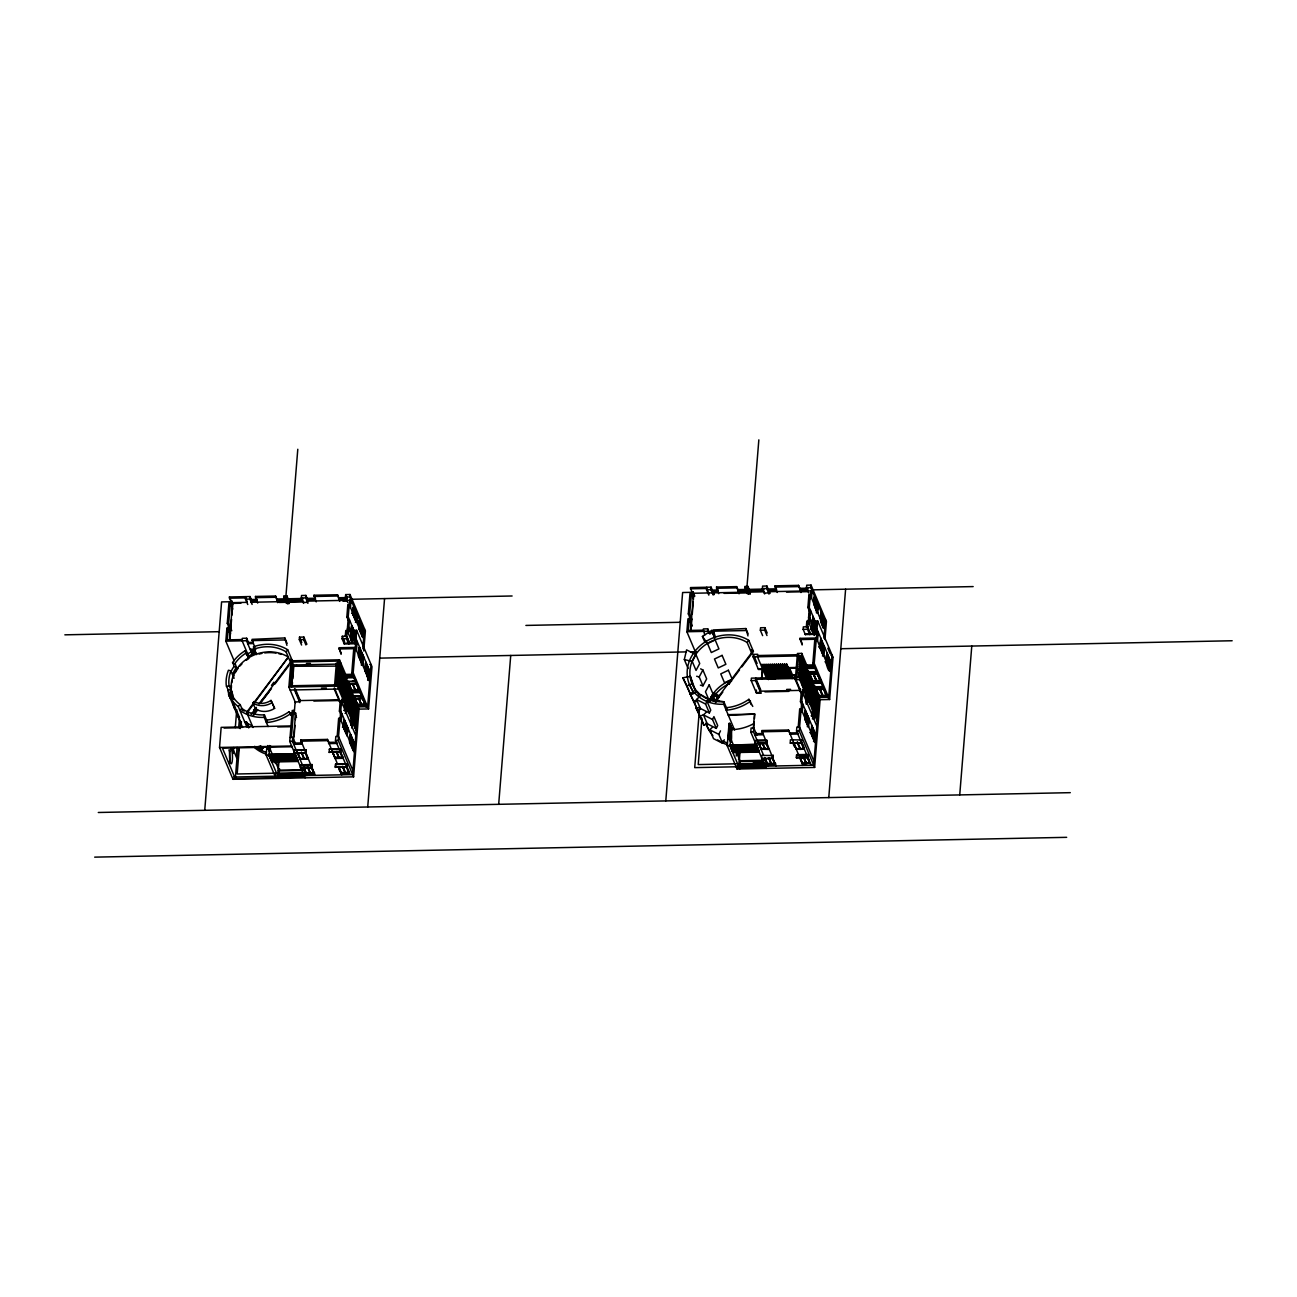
<?xml version="1.0" encoding="UTF-8"?>
<svg xmlns="http://www.w3.org/2000/svg" width="1297" height="1297" viewBox="0 0 1297 1297"><rect width="100%" height="100%" fill="white"/><g stroke="black" fill="none" stroke-linecap="round" stroke-linejoin="round"><path stroke-width="1.5" d="M811.03 764.76L796.536 731.07L796.861 727.098L799.584 727.05L814.03 761.226M204.731 810.317L221.592 601.921L231.579 601.711M234.19 660.919L225.824 641.14L226.878 628.251L228.223 628.234L230.509 633.633M228.791 626.889L227.267 623.29L228.904 603.17L230.266 603.154L232.747 609.087M231.806 604.159L229.407 596.977L250.045 596.555L252.558 602.489M231.774 630.699L228.629 623.273L230.558 601.192L231.887 601.16L233.152 604.126M340.544 665.28L359.074 709.119L353.595 776.838L232.99 779.302L219.533 747.461L221.155 727.358L291.274 725.931M229.488 631.201L229.893 626.24L228.531 626.273L227.283 639.859L242.231 639.567M231.887 601.16L231.498 606.121L230.153 606.153M229.488 640.361L232.536 602.651L246.657 602.359M229.958 639.113L231.563 619.269M231.887 615.297L232.698 605.375M247.776 604.515L245.506 599.117L245.7 596.636M233.201 753.492L233.687 747.526M235.292 727.601L236.751 709.686M237.092 747.445L236.443 755.421L237.756 758.518L238.567 748.547M238.697 727.536L239.345 719.576M251.796 653.315L246.479 640.718L246.673 638.237L242.328 638.319L242.134 640.799L248.213 655.196M252.121 604.434L249.851 599.036L250.045 596.555M240.172 728.638L240.658 722.672M239.297 747.785L237.173 773.985L275.304 773.207L275.061 776.19M240.918 727.633L241.42 721.586M250.289 649.132L255.671 649.521M255.055 648.03L252.007 639.356L284.805 637.946L287.075 643.344M257.665 603.073L255.477 596.442L275.58 596.036L277.104 599.636M251.667 652.034L254.796 651.483M268.09 726.563L264.215 717.354L264.41 714.874A36.024 31.501 -22.9 0 1 249.478 712.604L248.732 712.296A36.024 31.501 -22.9 0 1 241.809 708.405M277.753 602.667L275.58 596.036M276.002 778.411L266.193 755.194L266.793 747.753L269.517 747.688L272.532 754.838M267.749 745.564L267.377 749.115L268.187 749.099M269.046 751.141L269.5 745.548M269.792 746.229L268.982 755.324L295.376 754.789L295.343 753.849L268.965 754.4L295.343 753.849M269.273 756.005L269.338 755.259M269.565 750.136L269.873 746.407M282.73 755.486L269.484 756.508L296.008 755.405L269.565 756.686M269.857 750.817L270.084 746.91M270.295 749.634L270.522 745.726M269.857 757.367L269.825 756.443M285.194 756.816L270.116 757.124L270.133 758.048L296.527 757.513L296.494 756.589M270.425 758.729L270.489 757.983M286.134 603.056L283.735 595.858L286.848 595.793L288.372 599.392M287.302 603.705L285.129 597.074L283.621 597.106M285.875 596.62L297.791 449.265M288.939 603.672L286.653 598.274L286.848 595.793M286.913 645.339L284.805 637.946M288.015 600.008L288.112 598.776L302.768 598.468L302.671 599.717L288.015 600.008L289.263 602.992M275.337 763.528L275.645 759.799M277.753 767.208L278.207 761.615M277.785 776.141L279.033 760.739M278.968 775.379L278.579 770.921L303.076 770.418M278.887 771.666L278.417 777.616L304.795 777.081M279.52 768.635L278.725 778.362L268.917 755.146M295.489 702.698L288.891 687.053L290.998 660.805L339.49 659.816L346.104 675.461M292.263 662.021L290.333 685.789L336.118 684.848L338.031 661.081L292.263 662.021L293.511 664.988L291.76 686.778M292.165 686.324L292.474 682.449M292.798 678.59L293.738 666.982M305.103 777.827L289.717 741.414L292.23 710.48L293.576 710.464L296.543 717.484M303.595 603.381L301.326 597.982L301.52 595.501L305.865 595.42L308.151 600.803M296.413 666.172L296.51 664.939M291.403 737.409L293.576 710.464M301.585 645.031L299.315 639.632L299.51 637.151L303.855 637.07L306.903 644.269M306.886 775.541L292.441 741.349L292.765 737.377L290.042 737.442M293.43 739.955L295.619 713.042L294.257 713.074L295.149 701.92L299.51 701.823L299.704 699.342M294.062 736.842L294.986 725.315M295.457 719.559L295.619 713.042M307.94 603.3L305.67 597.901L305.865 595.42M294.176 752.909L294.419 749.925L305.833 749.698L305.752 753.054L294.176 752.909L305.589 752.682L308.167 758.534L300.012 758.696L297.759 753.346M294.338 753.281L294.419 749.925M305.93 644.949L303.66 639.551L303.855 637.07M299.915 701.337L300.029 700.088M296.737 757.999L270.068 757.87M297.013 758.68L296.786 757.27M270.343 758.55L297.159 758.129L270.635 759.231L297.37 758.632L297.386 759.556L271.057 759.345M315.025 775.379L300.693 739.938L327.444 739.403L328.968 743.003M300.012 758.696L308.119 759.021L308.232 757.788M298.18 753.379L300.304 758.988L297.418 752.163M316.192 601.889L314.02 595.242L337.512 594.772L339.036 598.371M300.466 767.775L300.693 764.792L312.107 764.565L312.026 767.905L300.466 767.775L311.864 767.548L314.441 773.385L306.287 773.563L304.033 768.213M300.612 768.148L300.693 764.792M303.806 758.421L301.212 752.292M304.211 758.421L301.585 752.779M305.589 752.682L305.833 749.698M306.627 773.369C325.547 771.812 302.12 778.784 304.455 768.229M307.454 767.662L304.017 767.435M310.08 773.288L307.502 767.159M310.502 773.288L307.908 767.159L310.486 773.482M311.864 767.548L312.107 764.565M339.684 601.403L337.512 594.772M337.431 763.933L327.444 739.403M329.243 752.568L329.325 749.228L340.738 748.985L340.657 752.341L329.081 752.195L340.495 751.968L343.024 758.307L334.885 758.486L334.983 757.237L343.138 757.075M334.545 685.902L336.393 662.88M335.891 685.886L337.658 664.096L293.511 664.988M341.111 654.385L338.922 647.738L355.216 647.414L369.661 681.606M331.643 749.244L338.971 749.099M356.205 730.665L337.366 686.064L339.49 659.816M339.117 757.707L336.539 751.579L339.992 751.628L332.583 751.466M344.37 644.155L342.084 638.756L342.295 636.276L346.656 636.195L349.704 643.393M347.742 602.473L345.456 597.074L345.667 594.593L350.012 594.512L365.397 630.926L363.76 650.997M340.754 662.799L338.63 689.031L290.139 690.02M349.979 774.163L335.501 740.474L335.81 736.501L338.533 736.453L352.979 770.629M344.175 640.734L343.981 643.215L356.464 642.972M337.171 736.485L338.647 718.214L340.009 718.181L354.454 752.373M345.294 636.227L345.764 630.52L347.126 630.488L352.444 643.085M348.358 620.469L346.85 616.869L347.839 604.467L349.201 604.434L363.646 638.627M336.085 752.082L332.567 751.676M340.916 714.679L339.409 711.129L340.154 701.823L341.516 701.79L355.8 735.626M335.372 767.062L335.599 764.079L347.012 763.852L346.931 767.208L335.372 767.062L346.931 767.208M335.518 767.435L335.599 764.079M353.595 776.838L338.209 740.425L340.511 713.739L341.873 713.707L341.273 721.148L339.911 721.181M348.715 644.074L346.445 638.675L347.126 630.488M348.747 630.261L347.499 627.278L348.099 619.836L349.46 619.82L348.861 627.262L356.075 644.35M355.8 634.833L348.196 616.837L349.704 599.992L351.065 599.96L350.466 607.401L349.104 607.434M364.246 631.185L349.801 596.993L350.012 594.512M355.054 744.916L340.771 711.096L341.516 701.79M355.346 644.106L348.763 628.494L347.418 628.526L347.012 633.487L348.358 633.455L348.569 627.943M347.936 631.055L348.245 627.197M353.092 675.51L353.189 674.278L345.034 674.44L344.937 675.672L353.092 675.51L366.273 706.719M338.712 757.724L336.118 751.579M349.704 630.731L349.801 629.483M340.495 751.968L340.738 748.985M345.002 704.417L346.104 690.879M344.58 710.367L344.986 705.406M351.422 625.77L350.822 633.212L351.973 625.754M352.427 613.368L352.881 607.79M343.559 726.92L344.094 720.224M345.31 705.957L344.889 710.172L346.072 712.766L346.412 708.551L345.034 705.957L346.137 708.551M345.634 701.288L345.942 697.429M350.822 637.816L351.049 635.011L351.795 641.82M351.147 633.017L351.698 626.321L355.297 634.865L355.054 638.027L352.46 631.898M352.752 613.173L353.157 608.147M344.386 719.657L343.77 727.098L342.424 727.131M347.499 681.12L355.605 681.46L355.702 680.212M350.92 640.75L350.725 634.46M353.578 605.91L352.979 613.351L351.617 613.384M351.584 689.858L347.985 681.298L351.568 690.053M344.37 729.336L345.375 722.445L344.289 729.157M353.562 615.589L354.567 608.698M344.499 729.336L345.051 722.445M346.331 708.551L346.331 712.766M351.536 641.837L351.973 637.427M338.939 767.5L341.16 773.336L349.315 773.174L349.412 771.942M352.411 628.559L351.876 635.254M341.533 772.655C360.453 771.099 337.025 778.07 339.36 767.516M352.119 642.372L352.525 637.411L350.774 635.011L352.411 637.605M369.694 664.502L371.039 664.486L367.618 706.946L366.257 706.978L351.811 672.786L353.757 648.678L338.825 648.986M356.124 642.145L354.584 638.513L355.248 630.326L356.61 630.293L371.996 666.707L368.575 708.924L359.074 709.119M347.596 728.59L346.996 736.031L348.147 728.574L343.883 720.224M354.584 642.128L355.735 634.671L355.135 642.128M356.189 622.284L356.805 614.843M347.239 731.93L344.645 725.801L347.418 732.302L347.174 735.464L343.883 726.904M347.45 731.93L347.709 728.768L343.835 719.673L343.235 727.114L346.25 734.248M356.659 618.183L356.902 615.021L353.789 607.709M344.986 772.574L342.408 766.446M367.618 706.946L353.173 672.754L355.848 641.48L357.194 641.448L356.48 650.381L355.119 650.413M369.969 674.926L371.331 674.894L355.945 638.481L356.61 630.293M345.407 772.574L342.765 766.932M352.833 684.135L355.459 689.777M346.769 766.835L347.012 763.852M353.773 750.315L354.308 743.619L350.709 735.075L353.773 743.635L353.287 750.898L349.509 741.965L350.109 734.524M351.26 720.257L350.871 725.218L351.811 720.257M351.276 719.284L351.746 713.48M352.071 709.605L352.525 703.801M361.717 635.368L358.702 628.234L359.301 620.793M349.752 741.787L350.385 735.075L353.984 743.635M351.163 725.039L351.584 720.824M351.6 720.03L352.379 710.351M350.06 741.965L350.66 734.524M353.773 695.986L361.928 695.824L353.773 695.986L357.826 705.211L365.203 704.563L357.826 705.211M359.253 628.218L359.853 620.777L358.491 620.809M358.929 689.696L355.313 681.152M351.325 737.312L350.644 744.202L351.098 737.312M355.054 689.777L352.46 683.649L355.038 689.972M360.517 623.565L359.836 630.455L360.307 623.581M350.855 744.202L351.114 741.041M351.147 740.668L351.406 737.49M352.265 727.633L352.687 723.418L351.309 720.824L352.962 723.418L352.071 727.633M360.047 630.455L360.307 627.294M360.598 623.76L360.339 626.921L363.225 633.422L360.631 627.278M355.2 698.402L362.528 698.256M362.755 665.248L363.484 656.314L362.22 665.264L358.556 656.087L359.172 647.414M359.431 648.03L358.783 656.071L362.382 664.615L362.69 660.822L359.918 654.255L362.512 660.384M359.707 647.398L358.442 656.347M359.577 658.503L360.696 650.267L360.128 658.487M359.723 658.487L360.371 650.267M353.238 750.331L354.421 743.44L353.822 750.882M355.654 720.759L355.054 728.201L356.399 728.184L337.69 683.908L339.036 683.876L356.626 725.493L355.265 725.526M355.816 718.781L356.513 710.026M341.338 672.592L339.036 667.161L340.398 667.128L357.972 708.746L356.61 708.778L358.021 708.13L340.446 666.512L339.084 666.545M362.965 629.888L362.43 636.584L363.517 629.888L359.35 621.344L363.517 629.888M355.589 728.201L356.189 720.743M355.864 728.184L356.464 720.743M358.167 706.395L352.654 774.601L233.671 777.033M359.464 689.129L359.366 690.377L351.228 690.539L359.415 689.874M361.393 665.28L361.685 661.697M362.82 648.776L364.441 628.705M359.107 699.002L361.733 704.644M362.738 660.384L363.03 656.59L359.35 648.046L363.371 656.574L359.204 648.046M365.154 705.065L361.587 696.019M361.328 704.644L358.734 698.516L361.312 704.838M365.17 666.917L365.495 662.913L369.094 671.457L368.997 679.482L369.645 671.441L366.03 662.897M365.705 662.897L365.057 670.938L365.997 673.175M365.268 671.197L365.997 662.264M366.646 665.134L365.867 673.354L366.435 665.134M366.078 673.354L366.386 669.56M366.727 665.312L366.419 669.106L369.305 675.688L366.711 669.56M368.105 674.78L367.683 680.147L369.029 680.114L369.758 671.181L368.494 680.131L365.381 670.938M367.716 806.993L384.56 598.598M498.68 804.318L510.726 655.471M665.783 800.914L682.627 592.518L692.63 592.307M696.003 653.315L686.875 631.736L687.929 618.847L689.274 618.831L692.322 626.029M690.831 619.836L688.318 613.886L689.955 593.767L691.301 593.75L693.587 599.149M692.63 594.204L690.458 587.573L711.096 587.152L714.242 594.577M691.966 619.269L689.68 613.87L691.609 591.789L692.938 591.756L694.819 596.215M692.549 596.717L692.938 591.756M690.539 630.958L693.587 593.248L748.061 592.129L747.947 593.378L749.585 593.345L749.682 592.097L764.355 591.805L764.257 593.037L768.602 592.956L768.699 591.708L809.539 590.881M691.009 629.71L691.82 619.788M692.29 613.838L693.263 601.921M693.571 597.949L693.895 593.977M708.827 595.112L706.541 589.713L706.752 587.233M699.569 707.773L694.722 767.629L813.705 765.198L819.218 696.992M704.693 634.995L703.379 628.915L707.724 628.834L707.53 631.315L686.875 631.736M713.172 595.031L710.902 589.632L711.096 587.152M701.969 718.23L698.224 764.582L736.356 763.803M712.248 591.367L712.345 590.119L717.776 590.005L717.679 591.254L712.248 591.367L713.512 594.334M715.474 637.151L713.058 629.953L745.856 628.542L748.126 633.941M718.7 593.669L716.528 587.038L736.631 586.633L738.155 590.232M734.572 730.016L723.694 704.239L723.888 701.758A36.024 31.501 -22.9 0 1 692.047 661.389A36.024 31.501 -22.9 0 1 747.153 642.469L748.758 640.345L753.46 651.499L741.852 666.885M739.047 593.815L736.631 586.633M800.671 692.387L795.32 679.725L797.444 653.477L801.789 653.396L801.595 655.877L820.109 699.715L814.646 767.435L737.053 769.008L727.244 745.791L729.06 723.434L729.952 723.596L729.06 723.434M729.336 724.115L730.243 724.277L729.336 724.115L728.136 739.031M728.574 737.847L729.627 724.796L730.519 724.958L729.53 740.376M729.871 723.418L728.671 738.333M729.027 739.193L730.162 724.099M729.384 737.831L730.519 724.958M729.725 740.571L730.811 725.639L729.919 725.477L730.811 725.639M729.806 740.749L731.103 726.32L730.292 726.336M730.324 740.052L731.313 726.823L730.487 726.839L731.313 726.823M730.827 741.236L731.589 727.504L730.033 745.921L756.767 745.321L727.244 745.791M757.286 747.429L757.27 746.488L730.665 746.537M730.908 741.414C732.578 739.679 730.324 726.498 731.962 728.363M731.2 742.095L731.443 729.06M730.892 747.964L730.876 747.04L757.626 747.364L742.468 747.477M731.249 747.899L757.918 748.045L731.103 748.466M731.476 749.326L731.54 748.58M747.185 593.653L744.77 586.455L747.899 586.39L750.412 592.34M748.353 594.302L746.164 587.671L744.673 587.703M746.926 587.217L758.842 439.861M749.974 594.269L747.704 588.87L747.899 586.39M747.964 635.935L745.856 628.542M749.05 590.605L749.163 589.373L763.82 589.065L763.722 590.313L749.05 590.605L750.315 593.588M736.242 755.989L736.55 752.26M737.053 769.008L737.361 765.295M738.609 757.448L738.917 753.719M738.804 757.805L739.258 752.211M738.836 766.738L740.084 751.336M740.02 765.976L739.63 761.517L764.128 761.015M760.869 693.165L756.524 693.263L751.19 680.617L751.385 678.136L799.876 677.147L799.682 679.628L817.256 721.262M761.874 679.077L762.652 669.414L758.453 669.495L753.103 656.866L753.314 654.385L757.659 654.288L757.448 656.768L766.624 678.477M766.154 768.424L750.768 732.011L751.093 728.039L753.816 727.974L756.848 735.172M764.646 593.977L762.377 588.579L762.571 586.098L766.916 586.017L770.061 593.442M760.885 693.198L755.535 680.536L755.729 678.055L760.755 689.939M762.636 635.627L760.35 630.229L760.561 627.748L764.906 627.667L767.192 633.066M753.265 728.817L754.465 714.096L728.071 714.647M756.41 690.036L756.216 692.517L760.561 692.42M763.576 755.243L753.492 731.946L753.816 727.974M753.735 727.714L754.222 721.683M754.481 718.522L754.854 713.982M768.991 593.896L766.722 588.498L766.916 586.017M755.47 735.172L755.697 732.432M755.227 743.505L755.47 740.522L766.884 740.295L766.803 743.651L755.227 743.505L766.64 743.278L766.884 740.295M766.981 635.546L764.711 630.147L764.906 627.667M769.332 593.199L768.164 588.984L776.319 588.822M761.566 678.331L762.344 668.668M756.41 745.386L756.394 744.446L730.016 744.997L756.394 744.446M756.702 746.067L756.686 745.127M768.91 593.686L769.008 592.453M756.913 746.553L738.139 746.197M756.994 746.748L756.978 745.807M757.788 740.555L765.117 740.392M757.561 748.11L757.545 747.185M757.853 748.791L757.837 747.866M758.145 749.471L731.395 749.147M758.761 743.457L766.089 743.311M732.4 750.623L758.777 750.088L731.978 750.509L731.751 749.082L758.421 749.228L758.437 750.152L732.043 750.687L732.027 749.763M776.076 765.976L761.744 730.535L788.495 730L790.019 733.599M761.388 749.099L758.469 742.759M762.231 743.392L765.262 749.018M777.243 592.486L775.071 585.839L798.563 585.369L800.087 588.968M762.636 743.376L765.246 749.212M773.158 755.162L773.077 758.502L761.663 758.745L761.744 755.389L773.32 755.535M764.857 749.018L762.247 743.1M767.629 764.452L775.006 763.803L767.629 764.452L764.744 757.626M771.131 763.884L768.537 757.951M771.537 763.884L768.537 757.756M772.38 758.178L774.99 764.014M775.557 763.236L775.444 764.484L767.305 764.646L775.493 763.982M800.979 592.551L798.563 585.369M792.159 678.574L792.467 674.797L795.191 674.748L794.883 678.509M802.843 765.425L788.495 730M794.558 677.764L795.191 674.748M801.789 739.582L801.708 742.938L790.295 743.165L790.376 739.825L801.935 739.955M802.146 644.982L799.973 638.335L816.267 638.011L830.712 672.203M800.103 679.985L798.628 675.753L799.99 675.721L817.564 717.338M817.45 718.765L798.79 673.889L800.136 673.856L817.726 715.474M798.887 672.64L800.298 671.992L798.887 672.64L815.7 712.458M815.845 710.594L799.082 670.16L800.444 670.144L817.969 712.377L816.607 712.41L818.018 711.761L799.39 666.447L800.735 666.415L818.326 708.032L816.964 708.065M816.462 714.258L817.872 713.609L799.228 668.295L800.589 668.279L818.18 709.897L816.818 709.929M818.618 704.32L801.043 662.686L799.682 662.718L818.423 706.8L817.061 706.816L799.536 664.583L800.898 664.55L818.472 706.168M809.571 686.859L799.682 662.718M817.369 703.104L799.844 660.854L801.189 660.838L818.731 703.071M817.564 700.623L799.99 659.006L801.351 658.973L818.926 700.591M818.78 702.455L800.136 657.141L801.497 657.109L819.072 698.726L817.71 698.759M805.421 634.752L803.135 629.353L803.346 626.873L807.707 626.791M808.793 593.069L806.507 587.671L806.718 585.19L811.063 585.109L826.432 621.522L824.973 639.599M817.515 717.954L799.99 675.721M817.677 716.09L800.136 673.856M816.77 710.545L818.115 710.513L800.589 668.279M800.735 666.415L799.341 667.063M800.898 664.55L799.487 665.199M818.569 704.936L801.043 662.686M818.877 701.207L801.351 658.973M817.661 699.375L819.023 699.342L801.497 657.109M800.557 689.129L800.346 691.609L803.654 692.29M798.222 727.082L799.698 708.811L801.06 708.778L815.505 742.97M806.345 626.824L806.815 621.117L808.161 621.085L814.257 635.481M810.171 612.865L807.885 607.466L808.89 595.064L810.252 595.031L824.697 629.223M801.951 705.276L800.46 701.726L801.206 692.42L802.567 692.387L816.851 726.223M796.423 757.659L796.65 754.676L808.063 754.449L807.982 757.805L796.423 757.659L807.82 757.432L808.063 754.449M796.569 758.032L796.65 754.676M814.646 767.435L799.26 731.022L801.562 704.336L802.908 704.303L802.308 711.745L800.962 711.777M809.766 634.671L807.48 629.272L808.469 619.123L809.798 619.091L816.397 634.703M809.798 620.858L808.55 617.875L809.15 610.433L810.512 610.417L809.912 617.858L817.126 634.946M816.786 625.267L809.247 607.434L810.755 590.589L812.117 590.557L811.517 597.998L810.155 598.03M825.297 621.782L810.852 587.59L811.063 585.109M816.105 735.512L801.805 701.693L802.567 692.387M801.87 709.54L802.195 705.552M809.458 615.864L809.912 610.093M811.014 596.62L811.322 592.761M809.798 619.091L809.409 624.052L808.063 624.084M799.763 748.32L797.152 742.387M800.168 748.304L797.169 742.176M801.011 742.597L803.621 748.434M810.738 621.328L810.852 620.079M806.053 695.014L806.523 689.21M811.646 626.71L811.371 630.018L812.311 625.041M804.805 714.161L805.064 710.821M806.053 699.359L806.28 696.554L807.464 699.148L807.107 703.363M813.462 628.202L812.1 625.608L811.484 629.823L812.36 625.592M813.851 602.1L814.257 597.074M804.821 717.695L805.421 710.253M806.183 700.947L806.831 689.955M808.598 670.987L808.501 672.219L816.656 672.057L816.753 670.808M813.024 616.351L812.408 623.792L811.063 623.825M814.013 603.948L814.629 596.507M806.069 703.947L806.637 696.538M812.522 623.614L816.137 632.158L812.522 623.614L813.073 616.918L816.137 625.478M806.004 713.042L805.405 719.932L806.491 713.22M814.613 606.185L815.618 599.295M805.55 719.932L806.086 713.042M806.896 703.931L807.836 698.953L807.431 703.914M813.187 628.202L812.846 632.417L811.663 629.823M802.535 763.738L809.912 763.106L802.535 763.738L799.649 756.913M803.41 757.545L799.973 757.318M804.172 747.672L804.075 748.904L795.936 749.082L804.124 748.418M803.816 757.529L806.426 763.366M807.383 724.78L807.836 719.203M816.429 612.897L816.737 609.168M830.745 655.098L832.09 655.082L828.67 697.543L827.308 697.575L812.862 663.383L814.808 639.275L799.876 639.583M808.647 719.187L808.047 726.628L805.032 719.495M815.635 632.725L816.089 627.148M812.376 679.904L812.262 681.136L820.417 680.974L820.515 679.725M816.072 628.996L813.284 622.511L816.413 628.623L816.186 632.725L814.824 632.741M817.791 612.865L817.742 605.618M806.037 763.171L803.443 757.237M812.635 680.455L809.02 671.895L816.364 671.749L809.02 672.024M828.67 697.543L814.224 663.351L816.883 632.077L818.245 632.044L817.532 640.977L816.17 641.01M816.997 629.077L817.661 620.89L816.299 620.923L815.635 629.11L816.997 629.077L832.382 665.491M806.442 763.171L803.459 757.043M813.884 674.732L816.494 680.487M817.191 637.573L817.515 633.568L805.015 633.811M812.635 710.626L813.106 704.822M813.9 695.143L814.046 688.594M811.111 732.562L811.711 725.12M814.873 685.837L814.775 687.086L822.93 686.924M820.304 618.815L820.904 611.373M812.376 727.909L811.695 734.799L812.781 728.087M816.105 680.374L813.511 674.245L816.089 680.568M821.568 614.162L820.888 621.052L821.341 614.178M811.906 734.799L812.165 731.638M812.441 728.087L812.198 731.265L815.083 737.75L812.489 731.621M813.17 718.797L813.576 713.836M816.51 680.374L813.9 674.44M821.098 621.052L821.358 617.891M821.65 614.356L821.39 617.518L823.725 624.019M813.673 718.23C813.187 706.022 815.035 724.65 812.019 715.636M819.785 643.361L819.493 646.944L822.509 654.077M814.111 713.82L813.722 718.781L812.36 718.814M816.251 688.999L823.579 688.853M820.758 637.994L820.044 646.927L818.683 646.96M823.222 655.228L820.158 646.668L820.806 638.627L823.871 647.187M820.628 649.1L821.341 640.864L820.758 649.084M813.819 737.782L814.111 734.053L815.473 734.037L814.873 741.479L813.511 741.511M823.011 624.035L823.303 620.323L824.665 620.29L824.065 627.732L822.703 627.764M812.652 729.109L814.824 734.232L814.824 740.911L815.359 734.215L811.76 725.672M817.013 707.4L816.705 711.356L818.05 711.323M817.272 704.336L814.921 699.537M823.482 627.181C824.811 606.331 825.978 641.367 820.579 620.355M814.938 734.037L814.321 741.495L811.322 734.345M824.13 620.306L823.53 627.748L820.515 620.615M818.65 694.754L818.553 696.003L826.692 695.841L822.963 686.421M819.98 680.293L816.348 671.943M822.882 650.51L823.173 646.944L824.535 646.911L823.806 655.844L822.444 655.877M823.952 638.319L825.492 619.301L824.146 619.317M820.158 689.599L822.752 695.727L820.174 689.307M823.255 655.86L823.984 646.927M822.638 686.616L815.31 686.762L819.282 696.246M822.379 695.241L819.785 689.112L822.363 695.435M826.384 655.504L825.767 661.794C832.69 689.323 831.101 643.069 829.545 670.727M826.027 661.535L826.594 655.504M827.032 652.861L826.319 661.794L824.957 661.81M827.697 655.731L826.902 663.951L827.486 655.731M827.129 663.951L827.437 660.157M827.778 655.909L827.47 659.703L830.356 666.285L827.762 660.157M826.205 695.662L818.877 695.808L826.205 695.662L822.638 686.745M830.696 662.037L829.496 670.095L830.696 662.037L827.081 653.493M820.109 699.715L829.626 699.521L833.031 657.303L817.661 620.89M828.767 797.59L845.612 589.195M959.731 794.915L971.777 646.068M688.091 668.458L684.33 659.541L686.567 649.894L695.97 654.58L699.732 663.497L696.035 670.419L692.274 661.502L695.97 654.58M231.887 699.44L226.229 685.27A38.797 33.933 -22.9 0 1 227.688 672.284L228.418 670.241L230.963 670.873L230.282 672.754A36.024 31.501 -22.9 0 0 228.937 684.848L233.006 695.208M248.732 712.296L247.597 714.647L253.028 727.52M709.362 712.977L705.6 704.06L708.146 698.872L701.304 694.949L696.554 699.505L700.331 708.421L709.362 712.977L710.756 710.14L707.74 703.006M716.301 728.395L712.523 719.478L713.917 716.625L717.695 725.542L716.301 728.395L707.254 723.823L703.493 714.906L706.281 712.231M724.261 739.793L722.575 743.262L718.797 734.345L720.5 730.876M700.412 685.189L702.958 685.821L699.196 676.904L702.893 669.982L700.623 668.847M702.958 685.821L706.67 678.898L702.893 669.982M232.536 674.586A36.219 31.679 -22.9 0 1 236.265 667.566L233.995 666.431L232.844 662.086A38.797 33.933 -22.9 0 1 245.02 650.802L248.748 658.309M237.027 669.382L235.081 663.286A36.024 31.501 -22.9 0 1 246.414 652.796M287.707 649.748A38.797 33.933 -22.9 0 0 253.807 646.652L254.585 648.938A36.024 31.501 -22.9 0 1 286.102 651.872L287.707 649.748L292.409 660.903M246.511 712.442L288.323 657.093L246.819 713.188M271.495 685.383L273.878 682.206M251.099 714.485L255.866 708.162M259.449 703.412L290.933 661.697M274.98 683.989L288.923 665.507M253.239 715.814L257.6 710.043L255.363 708.746L256.417 707.368M716.414 699.342L718.96 701.369L716.414 699.342L753.152 650.754A40.904 35.781 -22.9 0 0 751.53 649.829M728.898 684.022L739.517 669.965M257.6 710.043L255.687 709.491L252.915 702.942L253.969 701.564A15.515 13.57 -22.9 0 0 271.008 700.412L274.624 708.357A16.585 14.51 -22.9 0 1 255.363 708.746M259.027 703.931L271.495 688.61M260.551 703.071L269.063 691.82M716.738 700.088L722.818 692.047M246.803 726.79L238.259 706.541L240.221 704.66L238.988 703.704A36.024 31.501 -22.9 0 1 231.612 694.349L231.109 693.23L228.58 694.333L242.571 727.455M241.793 708.373L239.832 710.253A38.797 33.933 -22.9 0 0 247.581 714.647L248.165 714.874A38.797 33.933 -22.9 0 0 264.215 717.354M722.575 743.262L713.528 738.69L709.767 729.773L712.15 727.504M704.693 641.788L702.423 636.438L711.729 630.423L714.744 637.557M702.423 636.438L707.546 643.62L715.182 639.956L711.729 630.423M682.887 677.796L686.956 685.935L692.355 683.568L690.393 676.337L682.887 677.796L690.717 694.852L693.587 693.603L689.809 684.686M693.02 692.582L689.809 693.214L693.879 701.337L696.748 700.088M689.809 693.214L697.656 710.253L700.51 709.005M699.845 707.335L696.084 708.065L700.169 716.203L703.752 714.631M696.084 708.065L703.931 725.12L707.53 723.548M226.391 686.437L229.083 685.918M693.571 702.131L696.781 701.499M229.293 598.209L245.603 597.885L247.127 601.484M255.379 597.674L275.483 597.269M313.923 596.49L337.415 596.004M690.344 588.806L706.654 588.481L708.924 593.88M716.43 588.271L736.534 587.865M774.957 587.087L798.466 586.601M245.506 599.117L249.851 599.036M285.016 598.322L286.653 598.274M301.326 597.982L305.67 597.901M345.456 597.074L349.801 596.993M706.541 589.713L710.902 589.632M746.067 588.919L747.704 588.87M762.377 588.579L766.722 588.498M806.507 587.671L810.852 587.59M807.966 588.173L799.811 588.335L799.714 589.584L807.869 589.405M768.067 590.216L776.222 590.054M350.206 599.295L512.104 595.988M813.284 589.843L973.155 586.584M250.694 602.278L287.01 601.532L286.913 602.781L288.534 602.748L288.631 601.5L303.303 601.208L303.206 602.44L307.551 602.359L307.648 601.111L348.488 600.284M232.844 603.381L240.918 603.218M279.244 602.44L287.318 602.278M288.955 602.246L303.611 601.938M342.959 601.143L346.85 601.062M724.164 593.361L748.369 592.875L746.926 589.47M786.517 592.097L807.901 591.659M287.221 603.51L288.842 603.478M354.357 612.427L356.951 618.556L354.065 612.054M346.85 616.869L348.196 616.837M807.885 607.466L809.247 607.434M356.432 618.199L353.838 612.054L356.626 618.556L356.367 621.717L352.541 613.173L356.14 621.733M817.483 608.796L814.889 602.651L817.677 609.152M817.45 609.152L815.035 602.651M227.267 623.29L228.629 623.273M688.318 613.886L689.68 613.87M355.378 622.301L356.74 622.268L357.34 614.827L353.805 608.196M347.499 627.278L348.861 627.262M808.55 617.875L809.912 617.858M358.702 628.234L362.965 636.584M813.462 619.155L812.927 625.851M689.177 621.83L690.539 621.798L690.928 616.837L689.582 616.869L688.334 630.455L703.282 630.164M64.85 634.833L219.177 631.688M525.901 625.43L680.228 622.284M352.752 632.271L354.794 638.416M813.803 622.868L817.937 634.573M362.706 633.049L360.128 626.921L362.901 633.422M823.757 623.646L821.163 617.518L823.952 624.019M812.927 628.202L812.635 632.985M225.824 641.14L246.479 640.718M251.91 640.605L284.643 639.94M299.315 639.632L303.66 639.551M342.084 638.756L346.445 638.675M354.584 638.513L355.945 638.481M712.961 631.201L745.694 630.537M760.35 630.229L764.711 630.147M803.135 629.353L807.48 629.272M708.875 633.033L714.307 632.936M813.122 632.417L812.019 625.608M344.289 643.961L356.772 643.717M805.34 634.557L817.823 634.314M255.379 649.213L250.726 649.813L255.347 649.716M251.699 651.71L254.861 651.661M821.196 640.864L820.547 648.905M360.436 654.693L363.014 660.822L360.144 654.255M821.487 645.29L824.065 651.418L821.114 644.852M820.158 646.668L823.352 655.228M379.745 658.13L686.324 651.888M690.361 651.807L696.424 651.678M840.796 648.727L1232.15 640.75M823.563 650.981L820.969 644.852L823.741 651.418M306.4 663.497L310.437 663.416M757.561 655.536L798.709 654.693L796.78 678.461L755.632 679.288L760.658 691.188L800.444 690.377L796.147 680.179M292.052 666.269L336.507 666.107M753.103 656.866L801.595 655.877M800.087 657.757L801.449 657.725M831.685 657.336L833.031 657.303M338.939 668.409L340.3 668.377L357.875 709.994M799.941 659.622L801.287 659.589M338.744 670.889L340.09 670.857L357.68 712.475L356.318 712.507M799.779 661.486L801.141 661.454M338.63 672.122L339.992 672.089L357.583 713.723L356.221 713.739M338.582 672.738L339.944 672.721M799.633 663.334L800.995 663.318M351.811 672.786L353.173 672.754M812.862 663.383L814.224 663.351M368.786 675.251L366.208 669.122L368.98 675.688M829.837 665.847L827.259 659.719L830.015 666.285M766.576 668.085L796.666 667.469M345.569 677.164L353.708 677.002M758.129 668.749L796.309 667.971M806.621 667.76L814.759 667.598M345.877 677.909L354.032 677.747M806.929 668.506L815.067 668.344M799.179 668.928L800.541 668.895M799.033 670.776L800.395 670.76M352.379 681.022L355.637 680.957L358.653 688.091M816.688 671.554L808.55 671.716L812.311 680.649L820.466 680.471L818.196 675.121M347.936 681.8L355.281 681.655M337.739 683.292L339.084 683.26L356.675 724.877M356.335 683.568L348.877 684.038L356.318 683.762M798.725 674.505L800.087 674.472M790.068 675.591L792.775 675.542L789.451 667.825M337.577 685.156L338.939 685.124M787.668 676.385L790.376 676.337M337.528 685.773L338.89 685.74L356.464 727.358L355.119 727.39M798.579 676.369L799.941 676.337M288.891 687.053L337.366 686.064M787.976 677.131L785.577 677.942M321.445 688.156L326.422 688.042M751.19 680.617L755.535 680.536M795.32 679.725L799.682 679.628M351.844 692.031L359.999 691.868M812.895 682.627L821.033 682.465M352.168 692.776L360.307 692.598M813.203 683.373L821.358 683.195M361.555 696.521L354.259 696.165L357.859 704.92M786.63 689.42L790.603 689.339M355.183 698.597L362.609 698.435M816.235 689.193L823.66 689.031M355.167 698.888L362.609 698.564M816.202 689.485L823.644 689.161M313.842 701.045L339.717 700.526M764.954 691.852L788.819 691.366M339.295 701.012L342.278 700.964M365.754 703.995L357.599 704.158L357.502 705.406L365.641 705.244L357.534 704.903M826.74 695.338L818.585 695.5L814.824 686.583M344.175 705.422L345.537 705.39L345.132 710.351L343.77 710.383M358.134 706.897L367.635 706.703L368.575 708.924M819.169 697.494L828.686 697.3L829.626 699.521M346.25 708.373L346.38 713.318L345.034 713.35M807.723 699.148L806.086 696.554M339.409 711.129L340.771 711.096M800.46 701.726L801.805 701.693M289.75 713.172L292.749 713.107M356.367 711.875L357.729 711.858L340.138 670.241L338.793 670.257L357.518 714.339L356.172 714.355M806.847 703.379L806.28 700.753M356.059 715.604L357.421 715.571L339.846 673.954M356.01 716.22L357.372 716.203L339.798 674.57M355.913 717.468L357.275 717.436L339.344 674.553M816.915 708.681L818.277 708.648L799.536 664.583M812.311 710.853L812.457 715.814L811.095 715.847M352.525 723.24L352.119 728.201M728.395 715.393L754.465 714.096M355.41 723.661L356.772 723.645L339.198 682.027L337.836 682.044L356.529 726.742M224.073 728.055L239.961 727.73M277.704 726.952L291.614 726.677M808.29 722.526L805.696 716.398L808.469 722.899M347.207 732.302L344.613 726.174L347.337 732.302M730.778 727.52L731.67 727.682M807.999 726.061L804.934 717.5L805.469 710.805L809.085 719.349M807.237 726.644L808.598 726.612L809.198 719.17L804.934 710.821M731.638 729.562L734.361 729.498A42.509 37.175 -22.9 0 0 754.303 723.304M289.717 741.414L292.441 741.349M300.596 741.187L327.347 740.636M335.501 740.474L338.209 740.425M750.768 732.011L753.492 731.946M761.631 731.784L788.398 731.232M796.536 731.07L799.26 731.022M293.284 741.868L294.646 741.835M809.75 732.578L811.209 732.367L814.824 740.911M219.533 747.461L291.663 745.986M291.971 746.732L222.452 748.142L235.324 778.622L236.946 758.534L232.406 747.769M353.514 746.796L350.92 740.668L353.481 747.169M814.565 737.393L811.971 731.265L814.759 737.766M294.581 750.298L305.995 750.071M340.9 749.358L329.325 749.228M767.03 740.668L755.47 740.522M758.713 742.97L766.138 742.808M758.68 743.278L766.122 743.019M801.546 742.565L790.295 743.165M266.193 755.194L295.294 754.595M269.192 755.827L295.716 754.724M730.243 746.423L757.059 746.002M730.535 747.104L757.27 746.488M761.128 748.547L766.008 748.45M300.337 758.615L307.632 758.842L305.071 752.422M335.242 757.918L342.538 758.129L339.652 751.303M343.073 757.821L334.918 757.983L332.664 752.633M731.767 750.006L758.421 749.228M270.927 759.912L297.726 759.491L271.284 760.772M271.219 760.593L297.597 760.058M732.254 751.19L758.648 750.655M271.495 761.274L297.888 760.739M732.546 751.871L758.923 751.336M271.819 762.02L298.197 761.469M732.87 752.617L759.248 752.065M302.995 765.019L310.323 764.873M337.901 764.306L345.245 764.16M798.952 754.903L806.28 754.757M300.855 765.165L312.269 764.938M335.761 764.452L347.174 764.225M796.812 755.049L808.226 754.822M303.936 767.24L307.697 767.159M799.892 757.124L807.318 756.962M307.892 767.354L311.361 767.208M803.848 757.237L807.318 757.091M772.915 758.145L761.663 758.745M738.463 759.312L739.436 759.28M302.768 769.672L278.271 770.175L279.212 772.412M739.306 760.772L763.803 760.269M753.135 761.988L762.555 761.793M278.028 773.158L304.406 772.623M739.079 763.755L765.457 763.22M767.402 763.414L772.299 763.317M278.336 773.904L304.714 773.369M739.387 764.5L763.884 763.998M341.208 772.85L349.347 772.672L347.839 769.105M278.66 774.649L305.038 774.098M739.695 765.246L766.089 764.695M299.688 774.957L303.466 774.893M745.662 765.862L764.517 765.489M232.73 778.67L275.742 777.795M765.846 767.678L739.468 768.213L739.63 761.517M98.296 812.489L1070.284 792.662M94.681 857.139L1066.669 837.327M707.951 699.067L723.888 701.758L727.001 709.119M684.33 659.541L692.274 661.502M696.651 676.272L699.196 676.904M232.422 662.718L234.692 663.853M696.554 699.505L705.6 704.06M703.493 714.906L712.523 719.478M709.767 729.773L718.797 734.345M260.292 746.31L263.242 747.964M259.173 746.132L262.918 748.401M713.917 692.695L719.332 695.97A29.118 25.47 -22.9 0 0 715.344 702.828M238.259 706.541L237.027 705.584A38.797 33.933 -22.9 0 1 229.099 695.5L228.58 694.333M750.558 701.142A42.509 37.175 -22.9 0 1 726.19 710.189L726.401 707.692A40.791 35.668 -22.9 0 0 748.92 699.31L752.779 706.411M290.771 713.512A42.509 37.175 -22.9 0 1 266.404 722.559L266.598 720.078A40.791 35.668 -22.9 0 0 289.134 711.68L292.295 717.144M706.071 641.399L707.465 643.393M274.624 708.357L271.008 700.412M818.277 605.618L814.678 597.074L814.127 603.77L817.191 612.33L813.592 603.77M820.952 611.925L824.568 620.485M814.127 597.074L817.953 605.618L817.24 612.881L814.986 607.531M821.131 613.643L824.227 620.485M820.401 618.637L824.017 627.181M808.89 595.064L810.414 598.663M827.826 648.224L830.145 653.688M813.235 618.15L816.348 625.462M813.43 622.495L816.397 628.996M820.969 639.794L824.081 647.187M827.259 655.212L830.372 662.037M830.048 670.079L825.881 661.535L829.642 670.079M807.691 626.791L810.755 633.99M799.973 638.335L802.259 643.734M775.071 585.839L776.579 589.438M801.789 653.396L807.139 666.058M799.99 659.006L801.514 662.621M797.25 655.958L798.774 659.573M811.095 690.49L813.397 695.905M807.026 684.54L809.328 689.972M799.082 670.16L817.823 714.242M798.628 675.753L800.168 679.369M802.405 685.416L803.929 689.031M808.517 699.894L810.82 705.325M812.344 708.94L814.629 714.371M805.94 700.769L807.026 703.363M801.206 692.42L802.713 695.97M792.402 676.256L786.404 663.675L791.721 676.272M787.425 667.858L791.219 676.856M805.632 712.053L808.761 719.365M811.922 726.904L815.035 734.232M790.538 676.872L784.361 663.724L789.678 676.321M785.382 667.906L789.192 676.904M805.907 716.398L808.793 722.883L806.312 718.311M789.079 678.136L782.318 663.756L788.398 678.153M783.339 667.939L787.149 676.937M805.113 719.235L808.144 726.061M810.674 732.383L814.419 740.927M787.052 678.185L780.291 663.805L786.371 678.201M781.313 667.987L785.107 676.985M785.009 678.218L778.249 663.837L784.328 678.234M779.27 668.02L783.08 677.018M782.966 678.266L776.206 663.886L782.286 678.282M777.227 668.068L781.037 677.066M780.94 678.299L774.179 663.918L780.259 678.315M775.201 668.117L778.994 677.115M778.897 678.347L772.137 663.967L778.216 678.363M773.158 668.15L776.968 677.147M776.854 678.396L770.094 664.015L776.173 678.396M771.131 668.198L774.925 677.196M775.006 678.996L768.067 664.048L774.147 678.444M807.383 756.135L808.89 759.702M807.026 756.264L809.895 763.301M800.703 741.9C811.047 752.163 791.786 751.498 793.375 742.046M806.977 756.751L809.879 763.593M768.327 666.431L773.644 679.028M772.963 679.044L766.024 664.096L772.104 678.493M766.284 666.48L771.602 679.077M770.937 679.093L763.982 664.129L770.078 678.526M797.574 742.176L800.152 748.499M765.019 668.312L769.575 679.109M768.716 678.558L761.955 664.177L768.359 679.628M793.699 742.37L796.277 748.58M799.698 756.41L802.567 763.447M753.314 654.385L757.124 663.432M747.153 642.469L751.774 653.429M716.528 587.038L718.052 590.638M748.92 699.31L751.141 704.579M765.846 742.111L768.716 749.147M765.797 742.597L768.683 749.439L761.388 749.212L758.502 742.257M772.072 757.464L774.974 764.306M768.959 757.756L771.52 764.079M765.068 757.951L767.662 764.16M715.182 639.956L718.943 648.889L711.307 652.537L707.546 643.62M764.29 757.513L767.937 766.138M707.724 628.834L710.01 634.233M733.583 745.435L730.568 738.285L727.925 738.528M735.853 750.801L739.614 759.734M729.952 745.743L739.776 768.959M697.316 691.739L698.824 695.322M690.393 676.337L696.116 692.485M692.355 683.568L695.354 690.701M693.879 701.337L697.656 710.253M700.169 716.203L703.931 725.12M686.956 685.935L690.717 694.852M353.627 606.477L357.226 615.021M363.192 629.888L359.496 621.344L358.945 628.04L362.641 636.584M349.704 599.992L350.952 602.959M345.667 594.593L347.174 598.193M353.189 615.151L355.443 620.501M355.378 638.027L352.233 631.915L355.021 638.4L354.762 641.577L350.936 633.033L355.086 641.561M365.624 662.897L369.321 671.441M347.418 628.526L348.666 631.493M366.646 674.894L368.672 679.482M350.968 639.226L352.071 641.82M346.639 636.195L349.671 643.393M342.295 636.276L344.564 641.675M361.928 695.824L364.927 702.958M339.684 649.538L341.208 653.137M314.02 595.242L315.528 598.841M345.034 674.44L346.931 678.898M338.031 661.081L339.295 664.064M342.862 676.207L345.148 681.638M346.688 685.254L356.61 708.778M339.506 672.689L355.556 710.691M343.981 684.784L346.283 690.215M339.636 676.434L357.226 718.052M339.198 676.418L357.129 719.3M339.49 678.299L357.08 719.916M339.052 678.282L355.864 718.084M339.392 679.547L356.967 721.164M339.344 680.163L356.918 721.78M338.906 680.131L355.718 719.948M339.247 681.395L356.821 723.013M339.506 683.811L351.746 712.766M353.27 716.382L355.573 721.813M345.375 701.385L347.677 706.816M349.201 710.432L351.487 715.863M346.704 707.481L349.006 712.912M350.53 716.528L352.816 721.959M334.383 687.88L339.409 699.78L299.607 700.591L294.581 688.691M334.286 689.129L339.636 701.79M344.435 720.208L348.034 728.752M349.623 741.787L353.449 750.331M285.129 597.074L287.399 602.473M299.51 637.151L301.796 642.55M345.942 766.154L348.828 772.996M336.539 751.579L339.101 757.902M342.813 766.446L345.391 772.769M332.356 750.947L335.21 758.291L332.324 751.449M338.922 766.64L341.484 773.142M338.744 767.629L341.792 774.828M286.102 651.872L290.723 662.832M295.408 689.161L300.029 700.121M299.575 699.359L300.207 700.834M255.477 596.442L257.001 600.041M294.484 689.939L299.834 702.601M289.134 711.68L290.658 715.312M300.693 739.938L302.217 743.538M311.037 766.867L313.923 773.709M301.617 752.292L304.195 758.615M292.765 737.377L295.035 742.776M253.369 646.814L256.53 654.612M303.693 767.03L306.578 773.855M229.407 596.977L231.677 602.375M246.673 638.237L248.197 641.837M296.3 756.086L269.776 757.189L269.549 755.762M250.759 649.489L252.169 653.234M245.02 650.802L246.576 654.482M264.41 714.874L267.522 722.234M226.878 628.251L228.385 631.85M274.802 760.204L279.325 770.921M230.963 670.873L234.092 678.299M260.794 745.888L262.351 749.569L260.827 748.936A38.797 33.933 -22.9 0 1 256.903 746.813M240.221 704.66L242.555 710.189M246.592 721.813L248.975 727.455M246.657 722.542L248.813 727.682M246.268 722.251L248.538 727.601M231.109 693.23L233.444 698.743M233.379 703.006L235.714 708.519M237.27 712.199L239.605 717.727M228.921 749.925A7.36 1.475 88.8 0 1 229.877 757.043A7.36 1.475 88.8 0 1 229.002 763.511M272.175 702.552A16.585 14.51 -22.9 0 1 252.915 702.942M244.241 711.064A36.008 31.809 -21.4 0 1 242.101 709.524M234.027 699.634A36.008 31.809 -21.4 0 1 244.825 660.432A36.008 31.809 -21.4 0 1 288.339 657.093M231.887 693.133A36.008 31.809 -21.4 0 1 231.531 690.604M231.385 688.026A36.008 31.809 -21.4 0 1 231.466 685.448M231.774 682.854A36.008 31.809 -21.4 0 1 232.325 680.277M233.071 677.731A36.008 31.809 -21.4 0 1 234.044 675.234M235.227 672.786A36.008 31.809 -21.4 0 1 238.194 668.166M239.961 666.01A36.008 31.809 -21.4 0 1 241.907 663.967M246.235 660.303A36.008 31.809 -21.4 0 1 248.619 658.714M259.108 654.093A36.008 31.809 -21.4 0 1 261.897 653.412M264.734 652.942A36.008 31.809 -21.4 0 1 275.985 653.104M278.693 653.656A36.008 31.809 -21.4 0 1 281.319 654.401M241.145 724.066A38.813 33.949 -22.9 0 1 239.54 719.316M239.329 718.425A38.813 33.949 -22.9 0 1 239.005 716.625M238.632 718.116A38.813 33.949 -22.9 0 1 236.929 712.928M236.735 712.021A38.813 33.949 -22.9 0 1 236.427 710.221M266.647 754.287A38.797 33.933 -22.9 0 1 254.909 747.931M232.666 696.943A36.024 31.501 -22.9 0 1 230.639 689.631L227.964 690.15A38.797 33.933 -22.9 0 0 230.136 698.045M252.315 725.785A38.861 33.981 -22.9 0 1 244.533 721.408M234.838 709.167A38.861 33.981 -22.9 0 1 233.022 703.525M232.763 702.163A38.861 33.981 -22.9 0 1 232.633 701.255M230.526 672.657A39.364 34.419 -22.9 0 1 233.995 666.431M290.479 659.233A40.904 35.781 -22.9 0 1 292.101 660.157M266.128 752.211A38.829 33.965 -22.9 0 1 254.617 746.326M253.839 713.447A29.118 25.47 -22.9 0 1 256.028 708.697M254.358 713.561A28.566 24.983 -22.9 0 1 256.514 708.892M255.12 708.908A8.349 7.312 -22.9 0 1 254.407 709.881A6.939 6.063 -22.9 0 1 253.612 710.043M253.709 709.67A7.312 6.404 -22.9 0 1 254.39 709.897M723.694 704.239A38.797 33.933 -22.9 0 1 689.485 660.757A38.797 33.933 -22.9 0 1 748.758 640.345M711.729 699.894A36.024 31.501 -22.9 0 1 729.336 683.6M727.698 744.883A38.797 33.933 -22.9 0 1 717.695 739.89M712.831 735.529A38.797 33.933 -22.9 0 1 706.46 724.52M709.167 700.737A36.057 31.533 -22.9 0 1 731.589 679.936M727.179 742.808A38.829 33.965 -22.9 0 1 722.526 741.09M711.129 732.562A38.829 33.965 -22.9 0 1 705.714 723.24M709.491 701.337A35.505 31.047 -22.9 0 1 714.355 692.955M731.297 680.568A35.505 31.047 -22.9 0 0 727.098 682.449L727.455 683.081A34.662 30.317 -22.9 0 1 731.54 681.249M710.253 701.531A34.662 30.317 -22.9 0 1 715.004 693.344M716.366 701.79A28.566 24.983 -22.9 0 1 717.549 699.488M718.23 698.37A28.566 24.983 -22.9 0 1 718.976 697.283M729.222 682.06A8.349 7.312 -22.9 0 1 730.762 681.444M729.319 684.054A6.939 6.063 -22.9 0 1 729.546 681.865A7.312 6.404 -22.9 0 1 729.854 682.838M717.29 696.262A8.349 7.312 -22.9 0 1 715.458 700.477A7.312 6.404 -22.9 0 0 711.096 700.234A3.842 3.356 -22.9 0 1 713.447 697.689M715.458 700.477A6.939 6.063 -22.9 0 1 710.821 700.121M713.561 698.126A2.302 2.027 -22.9 0 1 713.577 694.981M714.485 698.353A2.756 2.416 -22.9 0 1 713.545 695.305M713.026 695.143A6.939 6.063 -22.9 0 1 717.29 696.602A7.312 6.404 -22.9 0 1 713.366 695.16M247.824 642.453L247.727 643.685L253.158 643.571L253.272 642.339L247.824 642.453M251.294 599.522L251.196 600.77L256.628 600.657L256.741 599.409L251.294 599.522M276.828 599.003L276.731 600.252L284.886 600.073L284.983 598.841L276.828 599.003M293.803 743.084L293.689 744.332L301.844 744.154L301.942 742.922L293.803 743.084M307.13 598.387L307.016 599.619L315.171 599.457L315.268 598.225L307.13 598.387M306.351 772.817L306.254 774.05L314.409 773.887L314.506 772.639L306.351 772.817M338.76 597.739L338.663 598.987L346.818 598.809L346.915 597.577L338.76 597.739M328.708 742.37L328.611 743.619L336.75 743.44L336.847 742.208L328.708 742.37M341.662 699.472L341.257 704.433L342.619 704.401L343.024 699.44L341.662 699.472M352.557 628.559L351.957 635.449L352.638 628.559M363.079 629.71L362.479 637.151L363.079 629.71M737.88 589.6L737.782 590.848L745.937 590.67L746.034 589.438L737.88 589.6M754.838 733.68L754.741 734.929L762.895 734.75L762.993 733.518L754.838 733.68M761.063 749.293L769.218 749.131L761.063 749.293M789.76 732.967L789.646 734.215L797.801 734.037L797.898 732.805L789.76 732.967M802.713 690.069L802.308 695.03L803.67 694.997L804.075 690.036L802.713 690.069M806.086 665.037L805.988 666.269L814.143 666.107L814.24 664.875L806.086 665.037M813.608 619.155L813.008 626.046L813.689 619.155M802.243 763.447L810.398 763.268L802.243 763.447M809.977 674.132L817.369 674.359L809.977 674.132M810.041 674.31L817.386 674.164L809.96 674.327M709.183 684.848L705.471 691.771L709.248 700.688L712.945 693.765L709.183 684.848M722.105 655.374L714.469 659.022L718.246 667.939L725.882 664.291L722.105 655.374M728.395 670.241L720.759 673.889L724.52 682.806L732.157 679.158L728.395 670.241M352.022 626.321L355.621 634.865L352.022 626.321M340.252 668.993L338.89 669.025L356.464 710.643L357.826 710.61L340.252 668.993M267.895 748.418L267.085 748.434L267.895 748.418M247.986 656.509L246.592 654.515A38.343 33.544 -22.9 0 1 254.942 650.527L255.768 652.796A35.343 30.917 -22.9 0 0 247.986 656.509M229.796 751.595A7.36 1.475 88.8 0 0 230.834 763.69A7.36 1.475 88.8 0 0 232.358 754.124A7.36 1.475 88.8 0 0 229.796 751.595"/></g></svg>
